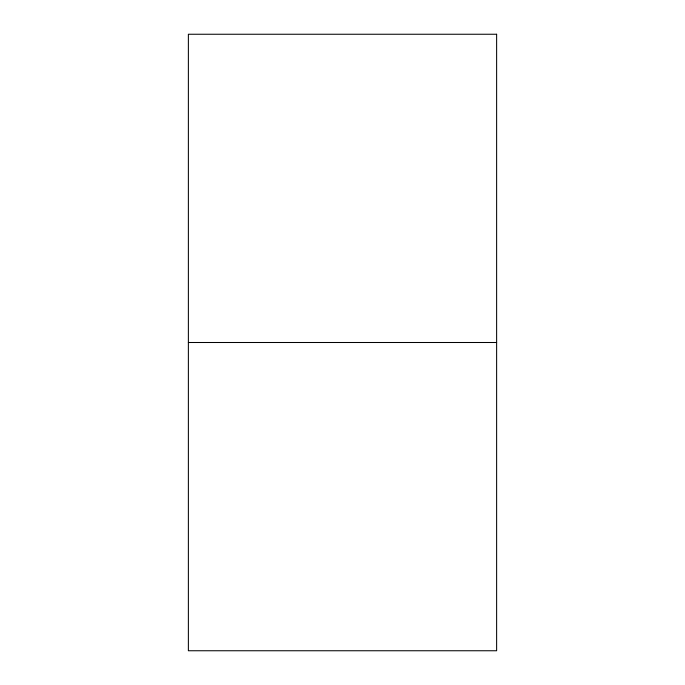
<?xml version="1.0" encoding="UTF-8"?>
<svg xmlns="http://www.w3.org/2000/svg" width="685" height="685" viewBox="0 0 685 685"><rect width="100%" height="100%" fill="white"/><g stroke="black" fill="none" stroke-linecap="round" stroke-linejoin="round"><path stroke-width="1.03" d="M188.375 342.5L496.625 342.5M496.625 34.25L188.375 34.25L188.375 650.75L496.625 650.75L496.625 34.25"/></g></svg>
